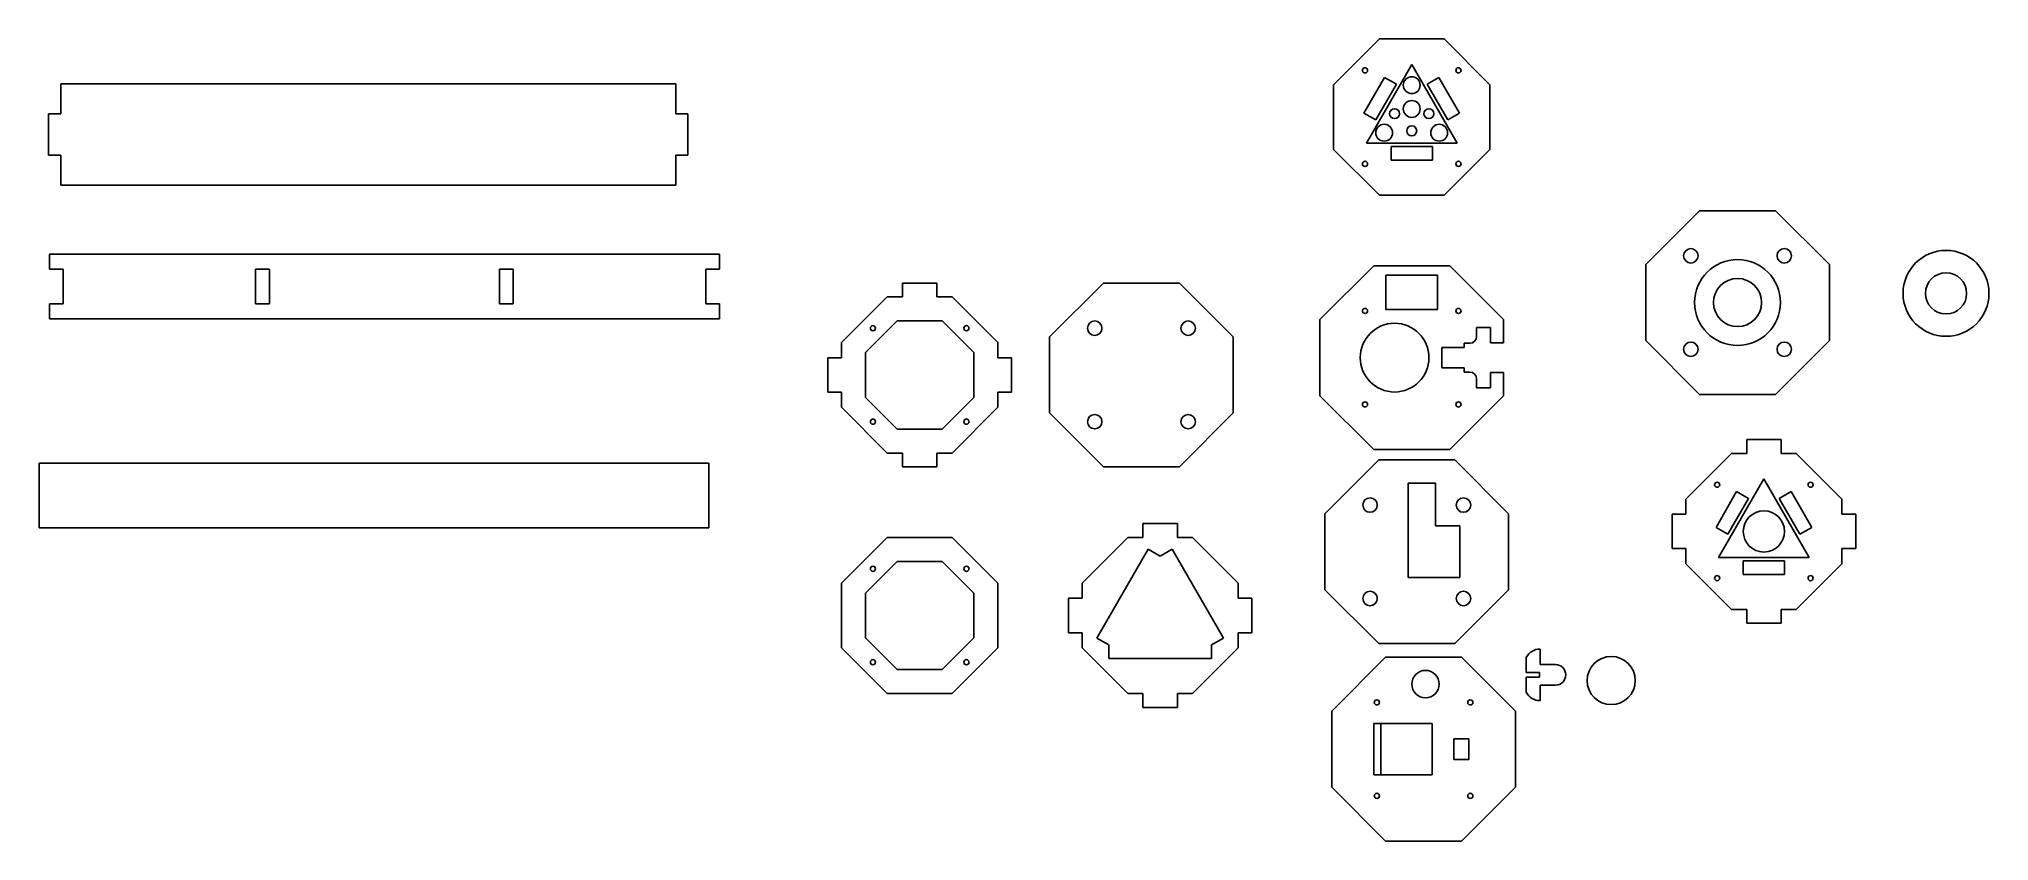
# Model space of a CAD drawing. Header units: millimetres. Extents: x -358 to 210, y -87 to 147.
import ezdxf

# ---------------------------------------------------------------- set-up
doc = ezdxf.new("R2010")
doc.units = ezdxf.units.MM
for name, color, linetype, lineweight, true_color in [('CutFirst', 1, 'Continuous', 25, 0xff0000), ('CutSecond', 5, 'Continuous', 25, 0x0000ff), ('Mark', 3, 'Continuous', 25, 0x00ff00)]:
    doc.layers.add(name, color=color, linetype=linetype, lineweight=lineweight, true_color=true_color)

msp = doc.modelspace()

# ---------------------------------------------------------------- linework, layer by layer
at = {"layer": 'CutFirst'}
for p, q in [((-290.54, 79.67), (-294.54, 79.67)), ((-294.54, 79.67), (-294.54, 69.67)), ((-290.54, 69.67), (-290.54, 79.67)), ((-219.54, 79.67), (-223.54, 79.67)), ((-223.54, 79.67), (-223.54, 69.67)), ((-219.54, 69.67), (-219.54, 79.67)), ((49.44, 77.96), (34.44, 77.96)), ((34.44, 77.96), (34.44, 67.96)), ((49.44, 67.96), (49.44, 77.96)), ((-294.54, 69.67), (-290.54, 69.67)), ((-223.54, 69.67), (-219.54, 69.67)), ((-107.79, 64.66), (-117, 55.44)), ((-94.76, 64.66), (-107.79, 64.66)), ((-85.55, 55.44), (-94.76, 64.66)), ((34.44, 67.96), (49.44, 67.96)), ((-117, 55.44), (-117, 42.41)), ((-85.55, 42.41), (-85.55, 55.44)), ((-117, 42.41), (-107.79, 33.2)), ((-94.76, 33.2), (-85.55, 42.41)), ((-107.79, 33.2), (-94.76, 33.2)), ((-107.79, -5.34), (-117, -14.56)), ((-94.76, -5.34), (-107.79, -5.34)), ((-85.55, -14.56), (-94.76, -5.34)), ((-34.74, -1.76), (-49.67, -27.62)), ((-31.28, -3.76), (-34.74, -1.76)), ((-31.28, -3.76), (-27.81, -1.76)), ((-12.88, -27.62), (-27.81, -1.76)), ((-117, -14.56), (-117, -27.59)), ((-85.55, -27.59), (-85.55, -14.56)), ((-117, -27.59), (-107.79, -36.8)), ((-94.76, -36.8), (-85.55, -27.59)), ((-46.2, -29.62), (-49.67, -27.62)), ((-16.35, -29.62), (-12.88, -27.62)), ((-46.2, -33.62), (-46.2, -29.62)), ((-46.2, -33.62), (-16.35, -33.62)), ((-16.35, -33.62), (-16.35, -29.62)), ((-107.79, -36.8), (-94.76, -36.8)), ((30.9, -52.46), (30.9, -67.46)), ((30.9, -52.46), (32.9, -52.46)), ((32.9, -67.46), (32.9, -52.46)), ((54.17, -56.96), (58.59, -56.96)), ((54.17, -56.96), (54.17, -62.96)), ((58.59, -62.96), (58.59, -56.96)), ((30.9, -67.46), (32.9, -67.46)), ((54.17, -62.96), (58.59, -62.96))]:
    msp.add_line(p, q, dxfattribs=at)
at = {"layer": 'CutFirst', "flags": 128}
for points in [[(29.1, 137.56, 1), (27.6, 137.56, 1), (29.1, 137.56)], [(56.29, 137.56, 1), (54.79, 137.56, 1), (56.29, 137.56)], [(29.1, 110.36, 1), (27.6, 110.36, 1), (29.1, 110.36)], [(56.29, 110.36, 1), (54.79, 110.36, 1), (56.29, 110.36)], [(125.28, 83.6, 1), (121.08, 83.6, 1), (125.28, 83.6)], [(152.47, 83.6, 1), (148.27, 83.6, 1), (152.47, 83.6)], [(-114.12, 62.53, 1), (-115.62, 62.53, 1), (-114.12, 62.53)], [(-86.93, 62.53, 1), (-88.43, 62.53, 1), (-86.93, 62.53)], [(-48.22, 62.53, 1), (-52.42, 62.53, 1), (-48.22, 62.53)], [(-21.03, 62.53, 1), (-25.23, 62.53, 1), (-21.03, 62.53)], [(125.28, 56.4, 1), (121.08, 56.4, 1), (125.28, 56.4)], [(152.47, 56.4, 1), (148.27, 56.4, 1), (152.47, 56.4)], [(-114.12, 35.33, 1), (-115.62, 35.33, 1), (-114.12, 35.33)], [(-86.93, 35.33, 1), (-88.43, 35.33, 1), (-86.93, 35.33)], [(-48.22, 35.33, 1), (-52.42, 35.33, 1), (-48.22, 35.33)], [(-21.03, 35.33, 1), (-25.23, 35.33, 1), (-21.03, 35.33)], [(131.59, 16.99, 1), (130.09, 16.99, 1), (131.59, 16.99)], [(158.78, 16.99, 1), (157.28, 16.99, 1), (158.78, 16.99)], [(27.71, 11.07, -1), (31.91, 11.07, -1), (27.71, 11.07)], [(54.9, 11.07, -1), (59.1, 11.07, -1), (54.9, 11.07)], [(-114.12, -7.47, 1), (-115.62, -7.47, 1), (-114.12, -7.47)], [(-86.93, -7.47, 1), (-88.43, -7.47, 1), (-86.93, -7.47)], [(131.59, -10.2, 1), (130.09, -10.2, 1), (131.59, -10.2)], [(158.78, -10.2, 1), (157.28, -10.2, 1), (158.78, -10.2)], [(27.71, -16.12, -1), (31.91, -16.12, -1), (27.71, -16.12)], [(54.9, -16.12, -1), (59.1, -16.12, -1), (54.9, -16.12)], [(-114.12, -34.67, 1), (-115.62, -34.67, 1), (-114.12, -34.67)], [(-86.93, -34.67, 1), (-88.43, -34.67, 1), (-86.93, -34.67)]]:
    msp.add_lwpolyline(points, format="xyb", dxfattribs=at)
at = {"layer": 'CutFirst'}
for centre, radius in [((41.94, 133.27), 2.45), ((36.94, 124.96), 1.45), ((41.94, 126.34), 2.45), ((46.94, 124.96), 1.45), ((33.94, 119.41), 2.45), ((41.94, 119.96), 1.45), ((49.94, 119.41), 2.45), ((136.77, 70), 7), ((197.45, 72.67), 6), ((28.35, 67.56), 0.75), ((55.54, 67.56), 0.75), ((36.94, 53.96), 10), ((28.35, 40.36), 0.75), ((55.54, 40.36), 0.75), ((45.94, -41.04), 4), ((31.8, -46.36), 0.75), ((58.99, -46.36), 0.75), ((31.8, -73.56), 0.75), ((58.99, -73.56), 0.75)]:
    msp.add_circle(centre, radius, dxfattribs=at)
for start, end in [(0, 180), (180, 0)]:
    msp.add_arc((144.44, 3.39), 6, start, end, dxfattribs=at)
at = {"layer": 'CutSecond'}
for p, q in [((32.53, 146.69), (19.22, 133.37)), ((51.36, 146.69), (32.53, 146.69)), ((64.67, 133.37), (51.36, 146.69)), ((-172.28, 133.68), (-351.28, 133.68)), ((-351.28, 133.68), (-351.28, 124.93)), ((-172.28, 124.93), (-172.28, 133.68)), ((19.22, 133.37), (19.22, 114.55)), ((34.02, 135.53), (28.02, 125.14)), ((31.48, 123.14), (37.48, 133.53)), ((37.48, 133.53), (34.02, 135.53)), ((49.87, 135.53), (46.41, 133.53)), ((46.41, 133.53), (52.41, 123.14)), ((55.87, 125.14), (49.87, 135.53)), ((64.67, 114.55), (64.67, 133.37)), ((-351.28, 124.93), (-354.78, 124.93)), ((-354.78, 124.93), (-354.78, 112.93)), ((-168.78, 124.93), (-172.28, 124.93)), ((-168.78, 112.93), (-168.78, 124.93)), ((28.02, 125.14), (31.48, 123.14)), ((52.41, 123.14), (55.87, 125.14)), ((19.22, 114.55), (32.53, 101.23)), ((47.94, 115.41), (35.94, 115.41)), ((35.94, 115.41), (35.94, 111.41)), ((47.94, 111.41), (47.94, 115.41)), ((51.36, 101.23), (64.67, 114.55)), ((-354.78, 112.93), (-351.28, 112.93)), ((-351.28, 112.93), (-351.28, 104.18)), ((-172.28, 104.18), (-172.28, 112.93)), ((-172.28, 112.93), (-168.78, 112.93)), ((35.94, 111.41), (47.94, 111.41)), ((-351.28, 104.18), (-172.28, 104.18)), ((32.53, 101.23), (51.36, 101.23)), ((125.7, 96.73), (110.05, 81.07)), ((147.84, 96.73), (125.7, 96.73)), ((163.5, 81.07), (147.84, 96.73)), ((-159.54, 84.08), (-354.54, 84.08)), ((-354.54, 84.08), (-354.54, 79.67)), ((-354.54, 79.67), (-350.54, 79.67)), ((-350.54, 79.67), (-350.54, 69.67)), ((-159.54, 79.67), (-163.54, 79.67)), ((-163.54, 79.67), (-163.54, 69.67)), ((-159.54, 79.67), (-159.54, 84.08)), ((30.87, 80.69), (15.22, 65.03)), ((53.01, 80.69), (30.87, 80.69)), ((68.67, 65.03), (53.01, 80.69)), ((110.05, 81.07), (110.05, 58.93)), ((163.5, 58.93), (163.5, 81.07)), ((-96.28, 75.66), (-106.28, 75.66)), ((-106.28, 75.66), (-106.28, 71.66)), ((-96.28, 71.66), (-96.28, 75.66)), ((-47.8, 75.66), (-63.46, 60)), ((-25.66, 75.66), (-47.8, 75.66)), ((-10, 60), (-25.66, 75.66)), ((-354.54, 69.67), (-354.54, 65.26)), ((-350.54, 69.67), (-354.54, 69.67)), ((-163.54, 69.67), (-159.54, 69.67)), ((-159.54, 65.26), (-159.54, 69.67)), ((-110.69, 71.66), (-124, 58.34)), ((-106.28, 71.66), (-110.69, 71.66)), ((-91.86, 71.66), (-96.28, 71.66)), ((-78.55, 58.34), (-91.86, 71.66)), ((-354.54, 65.26), (-159.54, 65.26)), ((15.22, 65.03), (15.22, 42.89)), ((60.82, 62.76), (60.82, 60.16)), ((64.82, 62.76), (60.82, 62.76)), ((64.82, 58.26), (64.82, 62.76)), ((68.67, 58.26), (68.67, 65.03)), ((-124, 58.34), (-124, 53.93)), ((-78.55, 53.93), (-78.55, 58.34)), ((-63.46, 60), (-63.46, 37.86)), ((-10, 37.86), (-10, 60)), ((50.72, 56.96), (57.22, 56.96)), ((50.72, 56.96), (50.72, 50.96)), ((57.22, 58.16), (58.82, 58.16)), ((57.22, 58.16), (57.22, 56.96)), ((68.67, 58.26), (64.82, 58.26)), ((110.05, 58.93), (125.7, 43.27)), ((147.84, 43.27), (163.5, 58.93)), ((-124, 53.93), (-128, 53.93)), ((-128, 53.93), (-128, 43.93)), ((-74.55, 53.93), (-78.55, 53.93)), ((-74.55, 43.93), (-74.55, 53.93)), ((50.72, 50.96), (57.22, 50.96)), ((57.22, 50.96), (57.22, 49.76)), ((57.22, 49.76), (58.82, 49.76)), ((60.82, 47.76), (60.82, 45.16)), ((64.82, 45.16), (64.82, 49.66)), ((64.82, 49.66), (68.67, 49.66)), ((68.67, 42.89), (68.67, 49.66)), ((-128, 43.93), (-124, 43.93)), ((-124, 43.93), (-124, 39.51)), ((-78.55, 39.51), (-78.55, 43.93)), ((-78.55, 43.93), (-74.55, 43.93)), ((15.22, 42.89), (30.87, 27.23)), ((53.01, 27.23), (68.67, 42.89)), ((60.82, 45.16), (64.82, 45.16)), ((125.7, 43.27), (147.84, 43.27)), ((-124, 39.51), (-110.69, 26.2)), ((-91.86, 26.2), (-78.55, 39.51)), ((-63.46, 37.86), (-47.8, 22.2)), ((-25.66, 22.2), (-10, 37.86)), ((149.44, 30.12), (139.44, 30.12)), ((139.44, 30.12), (139.44, 26.12)), ((149.44, 26.12), (149.44, 30.12)), ((-162.59, 23.26), (-357.59, 23.26)), ((-357.59, 23.26), (-357.59, 18.85)), ((-162.59, 18.85), (-162.59, 23.26)), ((-110.69, 26.2), (-106.28, 26.2)), ((-106.28, 26.2), (-106.28, 22.2)), ((-96.28, 26.2), (-91.86, 26.2)), ((-96.28, 22.2), (-96.28, 26.2)), ((16.67, 8.55), (32.33, 24.2)), ((30.87, 27.23), (53.01, 27.23)), ((32.33, 24.2), (54.47, 24.2)), ((54.47, 24.2), (70.13, 8.55)), ((135.02, 26.12), (121.71, 12.81)), ((139.44, 26.12), (135.02, 26.12)), ((153.85, 26.12), (149.44, 26.12)), ((167.17, 12.81), (153.85, 26.12)), ((-357.59, 18.85), (-357.59, 8.85)), ((-162.59, 18.85), (-162.59, 8.85)), ((-106.28, 22.2), (-96.28, 22.2)), ((-47.8, 22.2), (-25.66, 22.2)), ((121.71, 12.81), (121.71, 8.39)), ((136.51, 14.97), (130.51, 4.57)), ((133.97, 2.57), (139.97, 12.97)), ((139.97, 12.97), (136.51, 14.97)), ((152.37, 14.97), (148.9, 12.97)), ((148.9, 12.97), (154.9, 2.57)), ((158.37, 4.57), (152.37, 14.97)), ((167.17, 8.39), (167.17, 12.81)), ((-357.59, 8.85), (-357.59, 4.44)), ((-162.59, 4.44), (-162.59, 8.85)), ((16.67, -13.6), (16.67, 8.55)), ((70.13, 8.55), (70.13, -13.6)), ((121.71, 8.39), (117.71, 8.39)), ((117.71, 8.39), (117.71, -1.61)), ((171.17, 8.39), (167.17, 8.39)), ((171.17, -1.61), (171.17, 8.39)), ((-357.59, 4.44), (-162.59, 4.44)), ((-110.69, 1.66), (-124, -11.66)), ((-91.86, 1.66), (-110.69, 1.66)), ((-78.55, -11.66), (-91.86, 1.66)), ((-40.69, 1.66), (-54, -11.66)), ((-36.28, 1.66), (-40.69, 1.66)), ((-26.28, 5.66), (-36.28, 5.66)), ((-36.28, 5.66), (-36.28, 1.66)), ((-26.28, 1.66), (-26.28, 5.66)), ((-21.86, 1.66), (-26.28, 1.66)), ((-8.55, -11.66), (-21.86, 1.66)), ((130.51, 4.57), (133.97, 2.57)), ((154.9, 2.57), (158.37, 4.57)), ((117.71, -1.61), (121.71, -1.61)), ((121.71, -1.61), (121.71, -6.02)), ((150.44, -5.16), (138.44, -5.16)), ((138.44, -5.16), (138.44, -9.16)), ((150.44, -9.16), (150.44, -5.16)), ((167.17, -6.02), (167.17, -1.61)), ((167.17, -1.61), (171.17, -1.61)), ((121.71, -6.02), (135.02, -19.34)), ((138.44, -9.16), (150.44, -9.16)), ((153.85, -19.34), (167.17, -6.02)), ((-124, -11.66), (-124, -30.49)), ((-78.55, -30.49), (-78.55, -11.66)), ((-54, -16.07), (-58, -16.07)), ((-58, -16.07), (-58, -26.07)), ((-54, -11.66), (-54, -16.07)), ((-8.55, -16.07), (-8.55, -11.66)), ((-4.55, -16.07), (-8.55, -16.07)), ((-4.55, -26.07), (-4.55, -16.07)), ((32.33, -29.25), (16.67, -13.6)), ((70.13, -13.6), (54.47, -29.25)), ((135.02, -19.34), (139.44, -19.34)), ((139.44, -19.34), (139.44, -23.34)), ((149.44, -19.34), (153.85, -19.34)), ((149.44, -23.34), (149.44, -19.34)), ((-58, -26.07), (-54, -26.07)), ((-54, -26.07), (-54, -30.49)), ((-8.55, -30.49), (-8.55, -26.07)), ((-8.55, -26.07), (-4.55, -26.07)), ((139.44, -23.34), (149.44, -23.34)), ((-124, -30.49), (-110.69, -43.8)), ((-91.86, -43.8), (-78.55, -30.49)), ((-54, -30.49), (-40.69, -43.8)), ((-21.86, -43.8), (-8.55, -30.49)), ((34.33, -33.23), (18.67, -48.89)), ((54.47, -29.25), (32.33, -29.25)), ((56.47, -33.23), (34.33, -33.23)), ((72.13, -48.89), (56.47, -33.23)), ((75.28, -37.69), (75.28, -33.28)), ((79.28, -35.34), (79.28, -30.84)), ((75.28, -37.69), (79.08, -37.69)), ((75.28, -43.4), (75.28, -38.99)), ((75.28, -38.99), (79.08, -38.99)), ((79.08, -38.99), (79.08, -37.69)), ((79.28, -35.34), (83.78, -35.34)), ((-110.69, -43.8), (-91.86, -43.8)), ((-40.69, -43.8), (-36.28, -43.8)), ((-36.28, -43.8), (-36.28, -47.8)), ((-26.28, -43.8), (-21.86, -43.8)), ((-26.28, -47.8), (-26.28, -43.8)), ((79.28, -45.84), (79.28, -41.34)), ((79.28, -41.34), (83.78, -41.34)), ((-36.28, -47.8), (-26.28, -47.8)), ((18.67, -48.89), (18.67, -71.03)), ((72.13, -71.03), (72.13, -48.89)), ((18.67, -71.03), (34.33, -86.69)), ((56.47, -86.69), (72.13, -71.03)), ((34.33, -86.69), (56.47, -86.69))]:
    msp.add_line(p, q, dxfattribs=at)
msp.add_circle((100, -40), 7, dxfattribs=at)
for centre, radius, start, end in [((197.45, 72.67), 12.5, 0, 180), ((197.45, 72.67), 12.5, 180, 0), ((58.82, 60.16), 2, 270, 0), ((58.82, 47.76), 2, 0, 90), ((79.28, -35.34), 4.5, 90, 152.734), ((79.28, -35.34), 4.5, 207.266, 211.4814), ((79.28, -41.34), 4.5, 148.5186, 152.734), ((83.78, -38.34), 3, 270, 90), ((79.28, -41.34), 4.5, 207.266, 270)]:
    msp.add_arc(centre, radius, start, end, dxfattribs=at)
msp.add_open_spline([(68.66, 58.26), (68.63, 58.5), (68.6, 58.67), (68.57, 58.73)], degree=3, dxfattribs=at)
at = {"layer": 'Mark'}
for p, q in [((41.94, 139.27), (28.75, 116.41)), ((55.14, 116.41), (41.94, 139.27)), ((28.75, 116.41), (55.14, 116.41)), ((40.9, 4.98), (40.9, 17.48)), ((40.9, 17.48), (48.9, 17.48)), ((48.9, 17.48), (48.9, 4.98)), ((144.44, 18.7), (131.24, -4.16)), ((157.63, -4.16), (144.44, 18.7)), ((40.9, -10.02), (40.9, 4.98)), ((48.9, 4.98), (55.9, 4.98)), ((55.9, 4.98), (55.9, -10.02)), ((131.24, -4.16), (157.63, -4.16)), ((55.9, -10.02), (40.9, -10.02)), ((47.9, -52.46), (32.9, -52.46)), ((32.9, -52.46), (32.9, -67.46)), ((47.9, -67.46), (47.9, -52.46)), ((32.9, -67.46), (47.9, -67.46))]:
    msp.add_line(p, q, dxfattribs=at)
for start, end in [(0, 180), (180, 0)]:
    msp.add_arc((136.77, 70), 12.5, start, end, dxfattribs=at)

doc.saveas('drawing.dxf')
